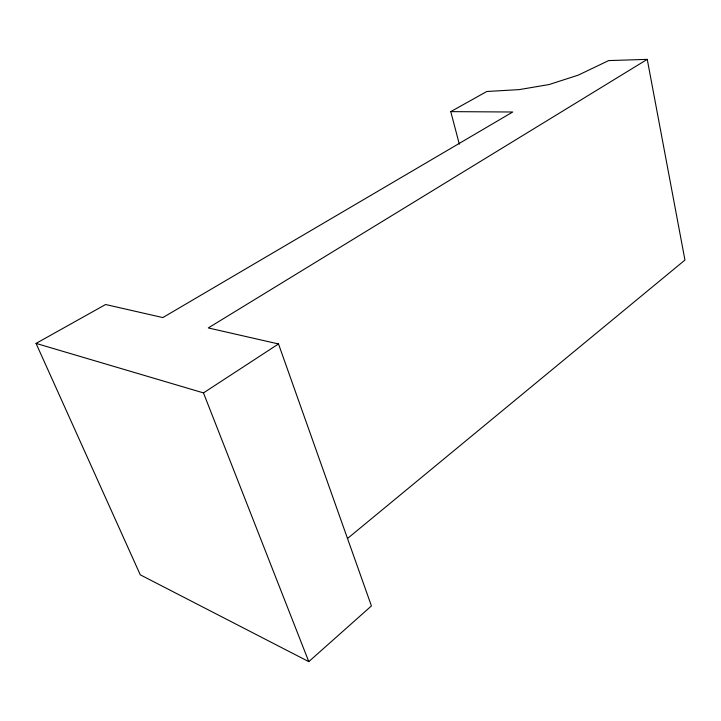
<?xml version="1.0" encoding="UTF-8"?>
<svg xmlns="http://www.w3.org/2000/svg" width="721" height="721" viewBox="0 0 721 721"><rect width="100%" height="100%" fill="white"/><g stroke="black" fill="none" stroke-linecap="round" stroke-linejoin="round"><path stroke-width="1.08" d="M459.313 144.164L450.769 111.629L512.721 112.007L162.838 317.573L105.608 304.523L36.05 343.403L140.271 574.817L308.786 661.635L371.423 605.937L278.504 343.953L208.288 327.938L647.251 59.365L684.95 260.056L347.54 538.479M36.05 343.403L203.475 392.9L278.504 343.953M450.769 111.629L486.792 91.495L519.3 89.602L549.141 84.528L578.287 75.128L608.677 60.582L647.251 59.365M203.475 392.9L308.786 661.635"/></g></svg>
